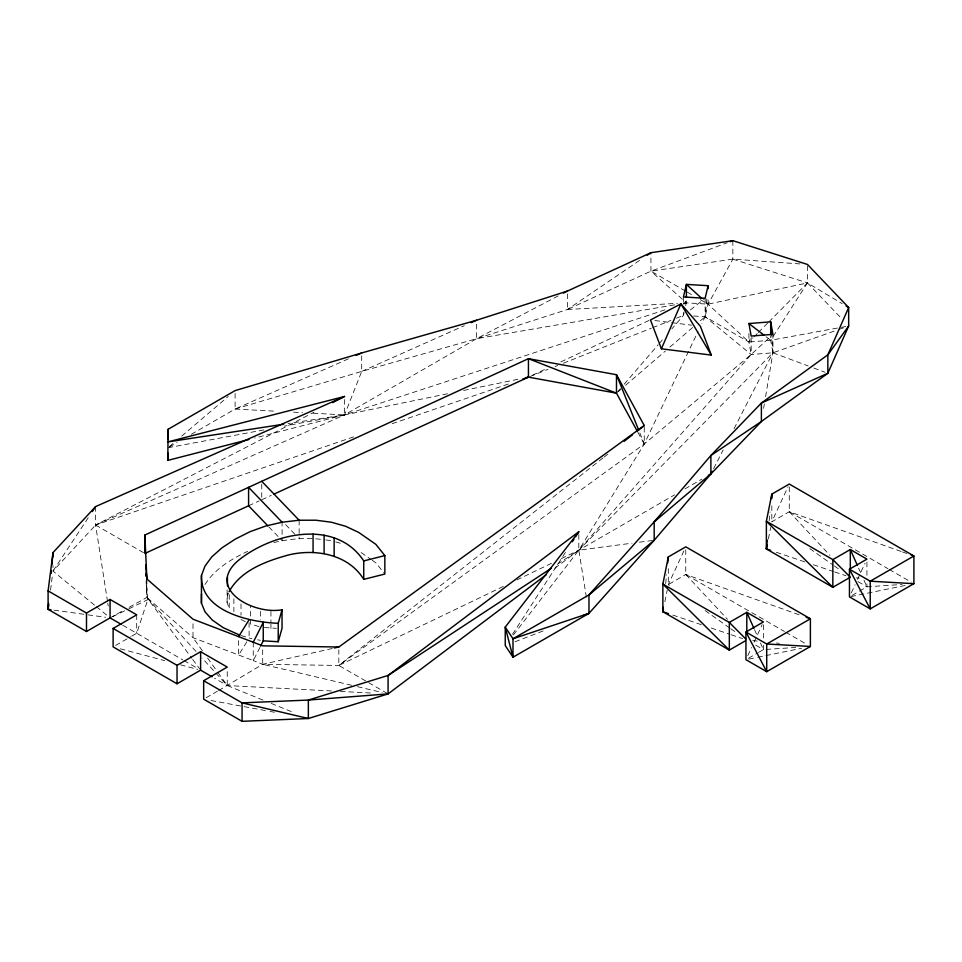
<?xml version="1.0" encoding="UTF-8"?>
<svg xmlns="http://www.w3.org/2000/svg" width="962" height="962" viewBox="0 0 962 962"><rect width="100%" height="100%" fill="white"/><g stroke="black" fill="none" stroke-linecap="round" stroke-linejoin="round"><path stroke-width="0.72" stroke-dasharray="4.81 3.61" d="M229.245 594.576L229.245 608.766L227.092 602.549L227.441 592.953M706.829 298.99L705.134 316.714L701.899 323.485M665.656 583.585L666.534 574.699M769.167 520.791L770.045 511.904M50.541 590.199L52.417 575.48M763.6 408.345L764.333 403.956M765.572 396.645L772.943 352.801L772.943 334.355M664.862 601.731L667.159 590.319M768.373 538.936L770.67 527.513M684.102 312.614L683.453 315.404L671.801 328.932M685.75 305.627L686.399 300M131.746 636.135L136.712 633.273L147.775 599.675L146.212 580.555M513.407 634.932L578.811 550.18L751.178 354.509L748.905 341.991L751.178 336.063M361.7 355.796L361.7 371.404L344.54 414.923L95.599 525.036L52.982 571.067L95.238 605.723M227.441 595.791L228.559 593.013M683.898 550.889L668.301 584.607L671.981 587.205M901.153 551.466L789.273 511.724L771.813 521.801L788.034 486.736M747.823 655.651L751.562 647.558M754.064 642.159L762.169 624.627M851.334 592.845L855.074 584.752M857.563 579.365L865.054 563.179M554.821 568.253L578.811 550.18L644.263 443.999L698.015 331.613M259.92 647.426L253.271 660.593L193.013 637.662L146.873 597.438L146.092 580.447M713.612 468.602L723.159 449.963M734.066 428.667L772.943 352.801L771.764 336.58M732.852 240.68L732.852 259.127L708.092 304.148L705.134 316.714L698.316 322.595M246.837 641.81L238.588 655.086L238.588 638.059M807.467 265.873L807.467 282.912L770.682 340.283L772.943 352.801L578.811 550.18L554.978 565.836M512.518 634.271L565.872 551.731M88.227 517.748L52.982 571.067L52.982 565.391M204.99 584.535C214.839 568.879 231.313 559.09 247.655 551.346M620.358 388.66L616.486 393.169L621.031 389.249M624.242 384.163L658.212 344.709M659.186 343.59L664.033 337.951M693.566 316.017L705.134 316.714L748.905 341.991L753.09 337.77M754.136 336.712L757.274 333.549M758.321 332.491L767.736 322.991M768.782 321.945L807.467 282.912L842.219 303.691M253.259 642.243L253.271 660.593L262.686 664.297L338.828 665.463L644.263 443.999L751.178 354.509L770.766 336.375M625.577 385.329L665.355 351.022M669.901 347.102L692.64 327.501M169.276 446.741L173.809 442.869M181.758 436.099L228.283 396.416M690.295 309.992L704.004 299.17M602.982 457.972L338.828 665.463L367.34 681.926M604.16 457.046L607.695 454.268M191.318 434.331L235.101 409.054L361.7 371.404L476.611 338.672L567.424 309.511L641.113 259.379M169.42 446.969L177.152 442.508M115.608 645.454L130.507 636.856M206.145 697.727L217.316 691.269M218.554 690.56L262.686 664.297L332.96 648.34M561.291 558.597L578.811 550.18L674.627 494.853M684.992 488.876L701.815 479.16M799.061 614.766L685.762 574.518L668.301 584.607L668.301 567.123M851.959 595.454L858.188 591.846M859.439 591.125L866.93 586.808L902.152 584.451M748.448 658.248L757.178 653.21M758.429 652.489L763.419 649.603L795.706 647.45M110.077 617.893L124.038 610.136M129.112 607.311L146.873 597.438L146.873 578.98M558.213 295.899L476.611 338.672L344.54 414.923L254.714 438.023M107.552 601.683L95.599 525.036L313.925 412.277M112.77 616.594L127.573 609.439M128.92 608.778L147.775 599.675M503.306 586.447L338.828 665.463L338.828 649.843M516.798 579.966L551.851 563.131M532.491 375.228L547.342 368.242M560.846 361.892L649.951 319.985M683.705 304.112L686.399 302.838L708.092 304.148L807.467 282.912L841.449 318.446M567.424 293.903L567.424 309.511L650.937 271.152L727.296 242.737M248.593 505.784L259.115 500.949M261.736 499.747L271.26 495.37M361.7 371.404L464.297 325.709M235.101 393.446L235.101 409.054L349.447 358.381M529.846 376.575L547.991 369.348M554.978 366.57L557.768 365.452M563.359 363.227L651.334 328.198M652.729 327.645L670.887 320.418M676.466 318.194L683.453 315.404L683.453 312.566M515.007 641.774L545.707 629.978M705.134 298.268L705.134 316.714L751.178 354.509L772.943 352.801L837.445 329.966M838.852 329.461L844.456 327.477M95.599 506.589L95.599 525.036L353.884 436.784M392.207 423.689L511.411 382.96M665.031 309.848L344.54 414.923L284.271 426.118M683.549 303.776L686.399 302.838L684.631 299.314M273.917 542.556C290.344 538.6 307.636 537.325 324.386 539.766M447.522 393.759L344.54 414.923L288.095 423.545M463.708 390.44L519.612 378.944M850.925 596.584L905.11 585.473M748.881 659.09L756.204 657.587M757.659 657.286L801.599 648.268M168.134 447.715L265.163 429.677M845.718 326.527L770.682 340.283L748.905 341.991L703.751 300.192M674.578 304.858L476.611 338.672L476.611 321.645M683.441 303.343L686.399 302.838L650.937 271.152L650.937 252.705M799.999 263.925L732.852 259.127L650.937 271.152L686.014 291.402M586.375 597.198L578.811 550.18L632.022 543.181M639.405 542.207L654.184 540.271M567.424 309.511L677.476 303.343M683.429 303.006L686.399 302.838M264.346 627.525L276.491 628.342M331.493 690.957L227.248 685.545L214.562 678.222M340.428 691.425L373.196 693.121M235.101 409.054L277.08 411.303M293.566 412.181L302.561 412.674M313.059 413.227L344.54 414.923L344.54 396.464M856.228 577.813L859.186 578.114M752.717 640.608L757.154 641.065M776.382 643.013L779.34 643.313M654.881 320.538L691.582 325.168M325.805 539.947L331.445 540.692M54.004 610.161L86.472 614.634M87.939 614.838L105.652 617.279M211.039 700.516L268.542 711.146M270.021 711.423L274.447 712.241M241.077 635.569L251.924 638.732M257.588 639.79L260.425 640.319M351.635 685.293L262.686 664.297L262.686 648.689M357.467 686.676L382.251 692.52M120.298 648.797L164.755 660.629M180.531 664.826L197.751 669.408M335.726 541.907L342.857 543.939M258.97 626.575L250.421 624.037L250.421 605.591M732.852 259.127L807.467 282.912M776.334 552.284L804.785 561.868M813.323 564.742L833.236 571.452M834.667 571.933L846.043 575.769M672.823 615.079L701.274 624.675M711.231 628.03L729.725 634.259M731.156 634.74L742.532 638.576M902.572 551.972L906.817 553.475M772.943 352.801L808.128 365.933M813.756 368.025L825.023 372.222M262.987 700.071L227.248 685.545L202.08 658.032M271.236 703.426L294.612 712.926M241.005 619.54L247.727 622.751M687.313 292.147L693.806 295.899M700.3 299.651L708.092 304.148L708.092 297.054M789.273 486.952L789.273 511.724L887.938 568.674M889.237 569.432L911.303 582.166M857.984 581.637L866.93 586.808L866.93 580.976M685.762 549.759L685.762 574.518L784.427 631.481M785.726 632.226L806.493 644.215M755.747 645.177L763.419 649.603L763.419 645.237M95.599 525.036L144.865 553.475M368.638 682.671L388.083 693.903M122.763 625.216L182.72 659.836M184.007 660.569L198.064 668.686M361.147 552.573L370.935 559.379M372.15 560.221L375.829 562.782L383.946 572.919M809.836 548.641L833.14 565.091M834.367 565.957L839.273 569.42M705.098 610.581L729.629 627.897M730.855 628.763L736.988 633.092M766.101 336.76L770.682 340.283L770.682 336.027M96.38 606.661L107.792 616.017M285.63 524.627L297.066 536.531M268.891 526.923L282.082 540.656L282.082 522.21M789.273 511.724L829.966 555.375M685.762 574.518L727.476 619.275M196.032 651.442L147.703 598.629L191.799 658.248M192.677 659.439L199.735 668.975M202.429 650.829L193.013 637.662L193.013 622.053M207.564 658.008L216.979 671.175M217.833 672.378L227.248 685.545L227.248 669.925M637.854 432.275L644.263 443.999L644.263 426.972M858.621 568.169L860.99 573.496M863.96 580.146L866.93 586.808M754.521 629.641L757.479 636.291M760.449 642.953L763.419 649.603M639.814 432.912L644.263 443.999M107.78 603.15L108.237 606.108M866.93 562.048L866.93 579.521M771.813 505.784L771.813 521.801M763.419 624.843L763.419 639.405M751.178 337.482L751.178 354.509M748.905 333.465L748.905 341.991M683.453 296.957L683.453 304.052M578.811 534.559L578.811 550.18M299.146 520.238L299.146 538.696M270.935 611.375L270.935 622.727M270.935 624.146L270.935 628.414M261.736 484.139L261.736 498.328M260.389 611.387L260.389 619.901M249.098 622.582L249.098 638.203M241.005 603.92L241.005 615.283M233.874 598.809L233.874 611.591M227.092 589.778L227.092 602.549M136.712 614.826L136.712 633.273"/><path stroke-width="1.44" d="M201.479 575.504C200.048 611.507 250.288 622.378 278.222 623.292L282.034 609.836C250.661 615.091 201.563 585.834 242.905 556.962C277.02 532.226 336.604 519.733 363.744 560.918L363.744 579.365L384.848 574.049L384.848 555.603L375.829 544.324L358.694 532.419L345.707 526.31L331.445 522.234L315.921 520.214L299.146 520.238L282.082 522.21L265.752 526.01L250.144 531.649L235.245 539.117L221.873 547.895L211.784 556.89L204.99 566.089L201.479 575.504L201.443 603.198L205.05 611.892L212.301 620.057L223.196 627.669L239.742 635.124M201.443 603.198L201.479 593.951M167.869 452.97L167.785 460.389L248.917 439.514M168.025 439.634L168.134 429.268L235.101 390.608L361.7 352.958L476.611 320.226L567.424 291.065L650.937 252.705L732.852 240.68L807.467 264.454L848.664 307.539L848.664 325.986L827.837 373.28L761.387 421.5L710.882 455.483L654.184 521.825L588.972 594.913L512.999 638.78L512.999 657.226L588.972 613.359L654.184 540.271L710.882 473.929L761.387 421.5L761.387 403.042L827.837 354.834L848.664 325.986M167.869 457.563L167.785 460.389L168.134 429.268L168.134 439.201M121.489 624.482L110.077 617.893L86.496 631.505L48.1 609.343L48.617 603.366M51.178 573.52L51.443 570.526M51.948 564.562L52.982 552.621L95.599 506.589L344.54 396.464L167.785 441.931L283.646 424.23M707.816 288.648L708.092 285.702L686.399 284.391L683.453 296.957L705.134 298.268L708.092 285.702L708.092 288.54M745.55 640.728L729.328 650.096L662.866 611.724L663.311 607.287M667.712 562.854L668.301 556.926L685.762 546.849L810.389 618.794L810.389 646.464L766.714 671.68L745.947 659.692L745.947 632.022L763.419 621.933L746.801 612.337L729.328 622.426L662.866 584.054L668.301 556.926M770.646 550.36L766.377 548.929L766.377 521.248L832.839 587.301L832.839 559.619L850.312 549.542L866.93 559.126L849.458 569.215L849.458 596.885L870.225 608.886L913.9 583.669L913.9 556L789.273 484.042L771.813 494.131L766.377 521.248L832.839 559.619L850.312 577.212L832.839 587.301L766.377 548.929L767.255 540.043M771.368 498.569L771.813 494.131L771.813 498.496M51.046 609.752L48.1 609.343L48.1 590.896L52.982 552.621L52.982 556.878M48.1 609.343L48.665 604.93M668.554 613.648L662.866 611.724L663.443 608.874M766.377 548.929L767.231 544.636M260.594 646.103L263.251 640.848L278.222 641.738L282.034 628.282L282.034 609.836M229.112 591.618C240.753 570.262 266.39 561.038 288.648 554.942C315.416 548.412 348.509 554.316 363.744 579.365M661.387 348.797L680.892 303.872L700.384 326.286L711.291 355.098L661.387 348.797L650.48 319.985L680.892 303.872L711.291 355.098M253.259 642.243L263.251 622.39L263.251 640.848M712.241 471.26L710.882 473.929L654.184 521.825L654.184 540.271L588.972 594.913L588.972 613.359L583.393 615.512M238.588 636.64L249.098 619.744M572.342 541.726L573.965 539.225M575.577 536.724L578.811 531.721L388.083 675.456L308.357 700.059L242.063 702.873L203.667 680.711L203.667 699.158L242.063 721.32L308.357 718.506L388.083 693.903L546.428 574.579M92.316 511.543L95.599 506.589M578.811 531.721L505.242 627.08L505.242 645.526L512.999 657.226L505.242 627.08L512.999 638.78L588.972 613.359M624.206 441.293L632.467 434.812M637.181 431.108L644.263 425.553L616.486 374.723L528.439 358.682L144.865 535.028L144.865 553.475L248.593 505.784L248.593 487.337L282.082 522.21M334.427 648.003L338.828 647.005L644.263 425.553M647.258 255.207L650.937 252.705M551.214 568.314L388.083 675.456L388.083 693.903L308.357 700.059L308.357 718.506L242.063 702.873L242.063 721.32M48.1 590.896L86.496 613.059L110.077 599.446L136.712 614.826L113.119 628.439L113.119 646.885L177.032 683.778L200.613 670.165L212.025 676.755M113.119 628.439L177.032 665.331L200.613 651.719L227.248 667.087L203.667 680.711M708.297 475.42L710.882 473.929L710.882 455.483L761.387 403.042L827.837 373.28L827.837 354.834L848.664 307.539L846.091 306M563.479 293.133L567.424 291.065M332.563 402.657L344.54 396.464M273.99 494.119L528.439 377.14L616.486 393.169L637.133 430.964M471.139 322.655L476.611 320.226M356.253 355.375L361.7 352.958M730.074 241.702L732.852 240.68M522.763 379.076L528.439 377.14L528.439 358.682L616.486 393.169L616.486 374.723L638.708 430.146M363.744 560.918L384.848 555.603M525.505 377.741L528.439 377.14M748.905 323.533L770.682 321.837L772.943 334.355L751.178 336.063L748.905 323.533L763.804 334.992M338.828 647.005L262.686 645.851L193.013 619.215L146.873 578.98L145.755 564.814M913.9 583.669L870.225 581.204L849.458 569.215L870.225 608.886L870.225 581.204L913.9 556L911.062 554.99M810.389 646.464L766.714 644.011L745.947 632.022L766.714 671.68L766.714 644.011L810.389 618.794L806.144 617.291M701.587 298.22L686.399 284.391L686.399 297.162M745.778 638.972L729.328 622.426L729.328 650.096L662.866 584.054L662.866 611.724M261.736 481.301L299.146 520.238M248.593 505.784L267.881 525.865M857.431 565.512L850.312 549.542L850.312 568.47M753.919 628.306L746.801 612.337L746.801 632.731M771.656 335.101L770.682 321.837L770.682 334.608M144.865 535.028L146.873 578.98M145.779 573.412L145.899 576.226M334.139 537.722L334.139 556.168M324.098 535.112L324.098 553.559M313.071 534.054L313.071 552.501M278.222 623.292L278.222 641.738M227.441 577.344L227.441 585.858M200.613 651.719L200.613 670.165M177.032 665.331L177.032 683.778M110.077 599.446L110.077 617.893M86.496 613.059L86.496 631.505"/></g></svg>
